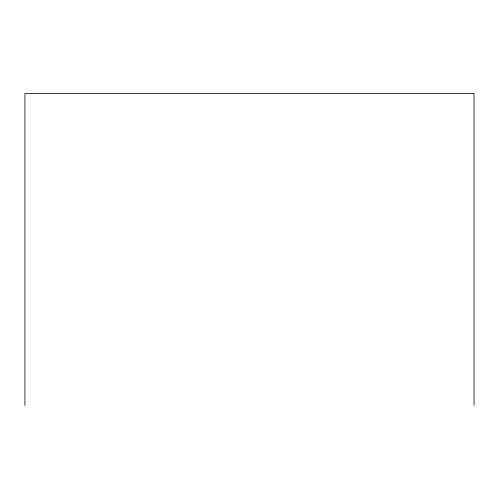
<?xml version="1.0" encoding="UTF-8"?>
<svg xmlns="http://www.w3.org/2000/svg" width="499" height="499" viewBox="0 0 499 499"><rect width="100%" height="100%" fill="white"/><g stroke="black" fill="none" stroke-linecap="round" stroke-linejoin="round"><path stroke-width="0.75" d="M474.05 405.512L474.05 93.488L24.95 93.488L24.95 405.512"/></g></svg>
